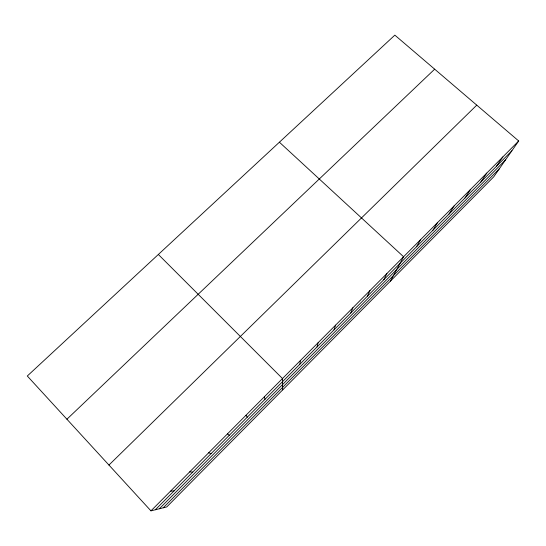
<?xml version="1.0" encoding="UTF-8"?>
<svg xmlns="http://www.w3.org/2000/svg" width="546" height="546" viewBox="0 0 546 546"><rect width="100%" height="100%" fill="white"/><g stroke="black" fill="none" stroke-linecap="round" stroke-linejoin="round"><path stroke-width="0.82" d="M299.897 364.196L300.396 360.544M317.049 346.928L318.1 342.738M334.009 329.852L335.592 325.143M350.778 312.967L352.887 307.753M367.369 296.266L369.976 290.561M383.77 279.75L386.882 273.56M390.438 281.101L403.59 256.757L279.402 142.206M416.516 246.778L420.604 239.639M432.862 230.323L437.428 222.72M449.017 214.052L454.054 205.992M465.001 197.966L470.495 189.462M480.808 182.05L486.745 173.116M496.437 166.312L502.811 156.955M518.7 140.977L493.775 176.781L166.755 506.927L150.949 510.858L27.3 376.01L394.84 35.142L518.7 140.977L150.949 510.858M163.213 507.807L499.426 168.659M155.31 509.773L511.902 150.744M159.323 508.776L505.582 159.821M108.947 465.049L476.76 105.139M66.919 419.219L434.664 69.171M170.434 491.263L174.126 490.827M189.674 471.908L192.731 472.099M208.688 452.784L211.111 453.589M227.47 433.893L229.286 435.292M158.347 254.47L282.487 378.555L282.691 389.885M246.028 415.226L247.242 417.212M264.366 396.785L264.994 399.338"/></g></svg>
